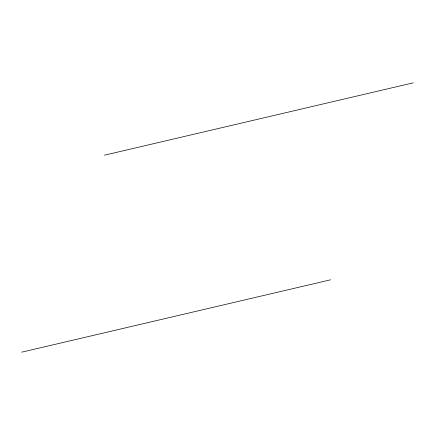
<?xml version="1.0" encoding="UTF-8"?>
<svg xmlns="http://www.w3.org/2000/svg" width="435" height="435" viewBox="0 0 435 435"><rect width="100%" height="100%" fill="white"/><g stroke="black" fill="none" stroke-linecap="round" stroke-linejoin="round"><path stroke-width="0.65" d="M104.433 155.192L413.25 82.835M21.75 352.165L330.567 279.808"/></g></svg>
